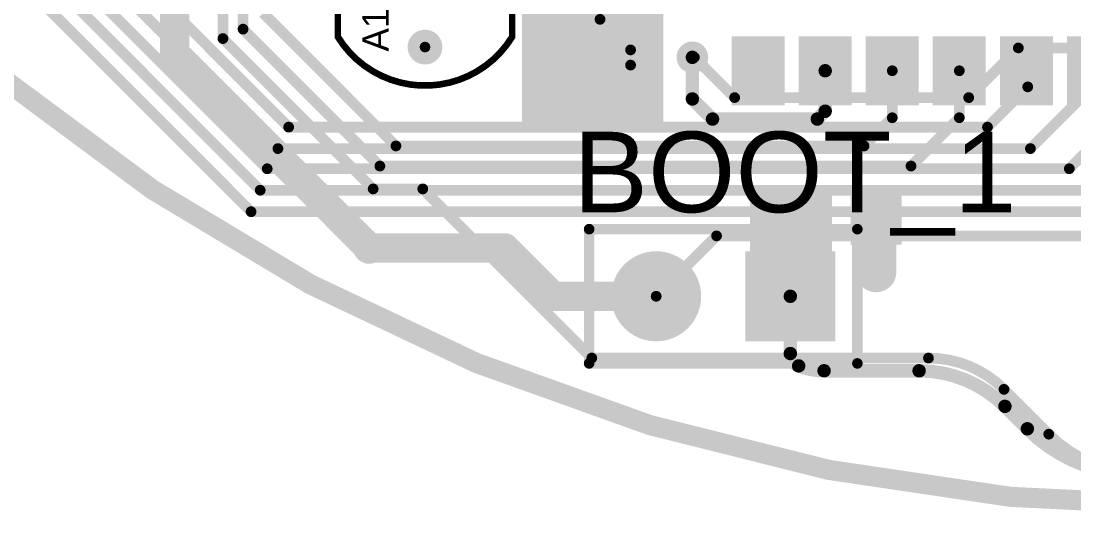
# Model space of a CAD drawing. Header units: millimetres. Extents: x -1.41 to 1.41, y -0.13 to 2.68.
# Drawn here: x -0.875 to -0.09, y -0.126 to 0.243 of the extents above; entities that cross this region are included whole.
import ezdxf

# ---------------------------------------------------------------- set-up
doc = ezdxf.new("R2010")
doc.units = ezdxf.units.MM
doc.header["$MEASUREMENT"] = 0
for name, color, linetype in [('BottomLayer', 5, 'Continuous'), ('BottomPaste', 16, 'Continuous'), ('BottomSolder', 6, 'Continuous'), ('Mechanical2', 216, 'Continuous'), ('MultiLayer', 9, 'Continuous'), ('PadHoleLayer', 156, 'Continuous'), ('TopLayer', 1, 'Continuous'), ('TopOverlay', 2, 'Continuous'), ('TopPaste', 8, 'Continuous'), ('TopSolder', 216, 'Continuous'), ('ViaHoleLayer', 16, 'Continuous')]:
    doc.layers.add(name, color=color, linetype=linetype)
doc.styles.add('Arial', font='', dxfattribs={"height": 0.2})
doc.styles.get('Arial').set_extended_font_data('Arial')

# ---------------------------------------------------------------- blocks, each defined once
blk = doc.blocks.new('MC_318FB_41')
at = {"layer": 'BottomLayer'}
h = blk.add_hatch(color=5, dxfattribs=at)
edge = h.paths.add_edge_path()
edge.add_arc((-0.09449, 0.08465), 0.01969, 0, 360)
h = blk.add_hatch(color=5, dxfattribs=at)
edge = h.paths.add_edge_path()
edge.add_arc((0.09449, 0.08465), 0.01969, 0, 360)
h = blk.add_hatch(color=5, dxfattribs=at)
edge = h.paths.add_edge_path()
edge.add_arc((-0.09449, -0.08465), 0.01969, 0, 360)
h = blk.add_hatch(color=5, dxfattribs=at)
edge = h.paths.add_edge_path()
edge.add_arc((0.09449, -0.08465), 0.01969, 0, 360)
at = {"layer": 'BottomSolder'}
h = blk.add_hatch(color=6, dxfattribs=at)
edge = h.paths.add_edge_path()
edge.add_arc((-0.09449, 0.08465), 0.02369, 0, 360)
h = blk.add_hatch(color=6, dxfattribs=at)
edge = h.paths.add_edge_path()
edge.add_arc((0.09449, 0.08465), 0.02369, 0, 360)
h = blk.add_hatch(color=6, dxfattribs=at)
edge = h.paths.add_edge_path()
edge.add_arc((-0.14764, 0), 0.004, 0, 360)
h = blk.add_hatch(color=6, dxfattribs=at)
edge = h.paths.add_edge_path()
edge.add_arc((0.14764, 0), 0.004, 0, 360)
h = blk.add_hatch(color=6, dxfattribs=at)
edge = h.paths.add_edge_path()
edge.add_arc((-0.09449, -0.08465), 0.02369, 0, 360)
h = blk.add_hatch(color=6, dxfattribs=at)
edge = h.paths.add_edge_path()
edge.add_arc((0.09449, -0.08465), 0.02369, 0, 360)
at = {"layer": 'MultiLayer'}
h = blk.add_hatch(color=9, dxfattribs=at)
edge = h.paths.add_edge_path()
edge.add_arc((-0.09449, 0.08465), 0.01969, 0, 360)
h = blk.add_hatch(color=9, dxfattribs=at)
edge = h.paths.add_edge_path()
edge.add_arc((0.09449, 0.08465), 0.01969, 0, 360)
h = blk.add_hatch(color=9, dxfattribs=at)
edge = h.paths.add_edge_path()
edge.add_arc((-0.09449, -0.08465), 0.01969, 0, 360)
h = blk.add_hatch(color=9, dxfattribs=at)
edge = h.paths.add_edge_path()
edge.add_arc((0.09449, -0.08465), 0.01969, 0, 360)
at = {"layer": 'PadHoleLayer'}
h = blk.add_hatch(color=156, dxfattribs=at)
edge = h.paths.add_edge_path()
edge.add_arc((-0.09449, 0.08465), 0.01378, 0, 360)
h = blk.add_hatch(color=156, dxfattribs=at)
edge = h.paths.add_edge_path()
edge.add_arc((0.09449, 0.08465), 0.01378, 0, 360)
h = blk.add_hatch(color=156, dxfattribs=at)
edge = h.paths.add_edge_path()
edge.add_arc((-0.14764, 0), 0.01299, 0, 360)
h = blk.add_hatch(color=156, dxfattribs=at)
edge = h.paths.add_edge_path()
edge.add_arc((0.13937, 0), 0.01142, 90, 270)
edge.add_line((0.13937, -0.01142), (0.15591, -0.01142))
edge.add_arc((0.15591, 0), 0.01142, 270, 450)
edge.add_line((0.15591, 0.01142), (0.13937, 0.01142))
h = blk.add_hatch(color=156, dxfattribs=at)
edge = h.paths.add_edge_path()
edge.add_arc((-0.09449, -0.08465), 0.01378, 0, 360)
h = blk.add_hatch(color=156, dxfattribs=at)
edge = h.paths.add_edge_path()
edge.add_arc((0.09449, -0.08465), 0.01378, 0, 360)
at = {"layer": 'TopLayer'}
h = blk.add_hatch(color=1, dxfattribs=at)
edge = h.paths.add_edge_path()
edge.add_arc((-0.09449, 0.08465), 0.01969, 0, 360)
h = blk.add_hatch(color=1, dxfattribs=at)
edge = h.paths.add_edge_path()
edge.add_arc((0.09449, 0.08465), 0.01969, 0, 360)
for points in [[(-0.11417, 0.04803), (-0.10236, 0.04803), (-0.10236, 0.00866), (-0.11417, 0.00866)], [(-0.09449, 0.04803), (-0.08268, 0.04803), (-0.08268, 0.00866), (-0.09449, 0.00866)], [(-0.0748, 0.04803), (-0.06299, 0.04803), (-0.06299, 0.00866), (-0.0748, 0.00866)], [(-0.05512, 0.04803), (-0.04331, 0.04803), (-0.04331, 0.00866), (-0.05512, 0.00866)], [(-0.03543, 0.04803), (-0.02362, 0.04803), (-0.02362, 0.00866), (-0.03543, 0.00866)], [(-0.01575, 0.04803), (-0.00394, 0.04803), (-0.00394, 0.00866), (-0.01575, 0.00866)], [(0.00394, 0.04803), (0.01575, 0.04803), (0.01575, 0.00866), (0.00394, 0.00866)], [(0.02362, 0.04803), (0.03543, 0.04803), (0.03543, 0.00866), (0.02362, 0.00866)], [(0.04331, 0.04803), (0.05512, 0.04803), (0.05512, 0.00866), (0.04331, 0.00866)], [(0.06299, 0.04803), (0.0748, 0.04803), (0.0748, 0.00866), (0.06299, 0.00866)], [(0.08268, 0.04803), (0.09449, 0.04803), (0.09449, 0.00866), (0.08268, 0.00866)], [(0.10236, 0.04803), (0.11417, 0.04803), (0.11417, 0.00866), (0.10236, 0.00866)], [(-0.11417, -0.00866), (-0.10236, -0.00866), (-0.10236, -0.04803), (-0.11417, -0.04803)], [(-0.09449, -0.00866), (-0.08268, -0.00866), (-0.08268, -0.04803), (-0.09449, -0.04803)], [(-0.0748, -0.00866), (-0.06299, -0.00866), (-0.06299, -0.04803), (-0.0748, -0.04803)], [(-0.05512, -0.00866), (-0.04331, -0.00866), (-0.04331, -0.04803), (-0.05512, -0.04803)], [(-0.03543, -0.00866), (-0.02362, -0.00866), (-0.02362, -0.04803), (-0.03543, -0.04803)], [(-0.01575, -0.00866), (-0.00394, -0.00866), (-0.00394, -0.04803), (-0.01575, -0.04803)], [(0.00394, -0.00866), (0.01575, -0.00866), (0.01575, -0.04803), (0.00394, -0.04803)], [(0.02362, -0.00866), (0.03543, -0.00866), (0.03543, -0.04803), (0.02362, -0.04803)], [(0.04331, -0.00866), (0.05512, -0.00866), (0.05512, -0.04803), (0.04331, -0.04803)], [(0.06299, -0.00866), (0.0748, -0.00866), (0.0748, -0.04803), (0.06299, -0.04803)], [(0.08268, -0.00866), (0.09449, -0.00866), (0.09449, -0.04803), (0.08268, -0.04803)], [(0.10236, -0.00866), (0.11417, -0.00866), (0.11417, -0.04803), (0.10236, -0.04803)]]:
    blk.add_hatch(color=1, dxfattribs=at).paths.add_polyline_path(points)
h = blk.add_hatch(color=1, dxfattribs=at)
edge = h.paths.add_edge_path()
edge.add_arc((-0.09449, -0.08465), 0.01969, 0, 360)
h = blk.add_hatch(color=1, dxfattribs=at)
edge = h.paths.add_edge_path()
edge.add_arc((0.09449, -0.08465), 0.01969, 0, 360)
at = {"layer": 'TopPaste'}
for points in [[(-0.11417, 0.04803), (-0.10236, 0.04803), (-0.10236, 0.00866), (-0.11417, 0.00866)], [(-0.09449, 0.04803), (-0.08268, 0.04803), (-0.08268, 0.00866), (-0.09449, 0.00866)], [(-0.0748, 0.04803), (-0.06299, 0.04803), (-0.06299, 0.00866), (-0.0748, 0.00866)], [(-0.05512, 0.04803), (-0.04331, 0.04803), (-0.04331, 0.00866), (-0.05512, 0.00866)], [(-0.03543, 0.04803), (-0.02362, 0.04803), (-0.02362, 0.00866), (-0.03543, 0.00866)], [(-0.01575, 0.04803), (-0.00394, 0.04803), (-0.00394, 0.00866), (-0.01575, 0.00866)], [(0.00394, 0.04803), (0.01575, 0.04803), (0.01575, 0.00866), (0.00394, 0.00866)], [(0.02362, 0.04803), (0.03543, 0.04803), (0.03543, 0.00866), (0.02362, 0.00866)], [(0.04331, 0.04803), (0.05512, 0.04803), (0.05512, 0.00866), (0.04331, 0.00866)], [(0.06299, 0.04803), (0.0748, 0.04803), (0.0748, 0.00866), (0.06299, 0.00866)], [(0.08268, 0.04803), (0.09449, 0.04803), (0.09449, 0.00866), (0.08268, 0.00866)], [(0.10236, 0.04803), (0.11417, 0.04803), (0.11417, 0.00866), (0.10236, 0.00866)], [(-0.11417, -0.00866), (-0.10236, -0.00866), (-0.10236, -0.04803), (-0.11417, -0.04803)], [(-0.09449, -0.00866), (-0.08268, -0.00866), (-0.08268, -0.04803), (-0.09449, -0.04803)], [(-0.0748, -0.00866), (-0.06299, -0.00866), (-0.06299, -0.04803), (-0.0748, -0.04803)], [(-0.05512, -0.00866), (-0.04331, -0.00866), (-0.04331, -0.04803), (-0.05512, -0.04803)], [(-0.03543, -0.00866), (-0.02362, -0.00866), (-0.02362, -0.04803), (-0.03543, -0.04803)], [(-0.01575, -0.00866), (-0.00394, -0.00866), (-0.00394, -0.04803), (-0.01575, -0.04803)], [(0.00394, -0.00866), (0.01575, -0.00866), (0.01575, -0.04803), (0.00394, -0.04803)], [(0.02362, -0.00866), (0.03543, -0.00866), (0.03543, -0.04803), (0.02362, -0.04803)], [(0.04331, -0.00866), (0.05512, -0.00866), (0.05512, -0.04803), (0.04331, -0.04803)], [(0.06299, -0.00866), (0.0748, -0.00866), (0.0748, -0.04803), (0.06299, -0.04803)], [(0.08268, -0.00866), (0.09449, -0.00866), (0.09449, -0.04803), (0.08268, -0.04803)], [(0.10236, -0.00866), (0.11417, -0.00866), (0.11417, -0.04803), (0.10236, -0.04803)]]:
    blk.add_hatch(color=8, dxfattribs=at).paths.add_polyline_path(points)
at = {"layer": 'TopSolder'}
h = blk.add_hatch(color=216, dxfattribs=at)
edge = h.paths.add_edge_path()
edge.add_arc((-0.09449, 0.08465), 0.02369, 0, 360)
h = blk.add_hatch(color=216, dxfattribs=at)
edge = h.paths.add_edge_path()
edge.add_arc((0.09449, 0.08465), 0.02369, 0, 360)
for points in [[(-0.11817, 0.05203), (-0.09836, 0.05203), (-0.09836, 0.00466), (-0.11817, 0.00466)], [(-0.09849, 0.05203), (-0.07868, 0.05203), (-0.07868, 0.00466), (-0.09849, 0.00466)], [(-0.0788, 0.05203), (-0.05899, 0.05203), (-0.05899, 0.00466), (-0.0788, 0.00466)], [(-0.05912, 0.05203), (-0.03931, 0.05203), (-0.03931, 0.00466), (-0.05912, 0.00466)], [(-0.03943, 0.05203), (-0.01962, 0.05203), (-0.01962, 0.00466), (-0.03943, 0.00466)], [(-0.01975, 0.05203), (0.00006, 0.05203), (0.00006, 0.00466), (-0.01975, 0.00466)], [(-0.00006, 0.05203), (0.01975, 0.05203), (0.01975, 0.00466), (-0.00006, 0.00466)], [(0.01962, 0.05203), (0.03943, 0.05203), (0.03943, 0.00466), (0.01962, 0.00466)], [(0.03931, 0.05203), (0.05912, 0.05203), (0.05912, 0.00466), (0.03931, 0.00466)], [(0.05899, 0.05203), (0.0788, 0.05203), (0.0788, 0.00466), (0.05899, 0.00466)], [(0.07868, 0.05203), (0.09849, 0.05203), (0.09849, 0.00466), (0.07868, 0.00466)], [(0.09836, 0.05203), (0.11817, 0.05203), (0.11817, 0.00466), (0.09836, 0.00466)], [(-0.11817, -0.00466), (-0.09836, -0.00466), (-0.09836, -0.05203), (-0.11817, -0.05203)], [(-0.09849, -0.00466), (-0.07868, -0.00466), (-0.07868, -0.05203), (-0.09849, -0.05203)], [(-0.0788, -0.00466), (-0.05899, -0.00466), (-0.05899, -0.05203), (-0.0788, -0.05203)], [(-0.05912, -0.00466), (-0.03931, -0.00466), (-0.03931, -0.05203), (-0.05912, -0.05203)], [(-0.03943, -0.00466), (-0.01962, -0.00466), (-0.01962, -0.05203), (-0.03943, -0.05203)], [(-0.01975, -0.00466), (0.00006, -0.00466), (0.00006, -0.05203), (-0.01975, -0.05203)], [(-0.00006, -0.00466), (0.01975, -0.00466), (0.01975, -0.05203), (-0.00006, -0.05203)], [(0.01962, -0.00466), (0.03943, -0.00466), (0.03943, -0.05203), (0.01962, -0.05203)], [(0.03931, -0.00466), (0.05912, -0.00466), (0.05912, -0.05203), (0.03931, -0.05203)], [(0.05899, -0.00466), (0.0788, -0.00466), (0.0788, -0.05203), (0.05899, -0.05203)], [(0.07868, -0.00466), (0.09849, -0.00466), (0.09849, -0.05203), (0.07868, -0.05203)], [(0.09836, -0.00466), (0.11817, -0.00466), (0.11817, -0.05203), (0.09836, -0.05203)]]:
    blk.add_hatch(color=216, dxfattribs=at).paths.add_polyline_path(points)
h = blk.add_hatch(color=216, dxfattribs=at)
edge = h.paths.add_edge_path()
edge.add_arc((-0.14764, 0), 0.004, 0, 360)
h = blk.add_hatch(color=216, dxfattribs=at)
edge = h.paths.add_edge_path()
edge.add_arc((0.14764, 0), 0.004, 0, 360)
h = blk.add_hatch(color=216, dxfattribs=at)
edge = h.paths.add_edge_path()
edge.add_arc((-0.09449, -0.08465), 0.02369, 0, 360)
h = blk.add_hatch(color=216, dxfattribs=at)
edge = h.paths.add_edge_path()
edge.add_arc((0.09449, -0.08465), 0.02369, 0, 360)
at = {"layer": 'TopOverlay', "const_width": 0.00492}
for points in [[(-0.14, -0.065, -0.558791), (-0.14, 0.065)], [(0.145, 0.065, -0.523952), (0.145, -0.065)]]:
    blk.add_lwpolyline(points, format="xyb", dxfattribs=at)
for points in [[(-0.14, 0.06501), (0.145, 0.06501)], [(-0.14, -0.06499), (0.145, -0.06499)]]:
    blk.add_lwpolyline(points, dxfattribs=at)
at = {"layer": 'TopOverlay', "const_width": 0.00246}
for points in [[(-0.14123, 0.06501, 1), (-0.13877, 0.06501, 1)], [(-0.14123, 0.065, 1), (-0.13877, 0.065, 1)], [(0.14377, 0.06501, 1), (0.14623, 0.06501, 1)], [(0.14377, 0.065, 1), (0.14623, 0.065, 1)], [(-0.14123, -0.06499, 1), (-0.13877, -0.06499, 1)], [(-0.14123, -0.065, 1), (-0.13877, -0.065, 1)], [(0.14377, -0.06499, 1), (0.14623, -0.06499, 1)], [(0.14377, -0.065, 1), (0.14623, -0.065, 1)]]:
    blk.add_lwpolyline(points, format="xyb", close=True, dxfattribs=at)
at = {"layer": 'TopOverlay'}
for s, p in [('A1', (-0.151, 0.027)), ('B1', (0.126, -0.04))]:
    blk.add_text(s, height=0.019685, dxfattribs=at).set_placement(p)
blk = doc.blocks.new('HDR1X2_73')
at = {"layer": 'BottomLayer'}
blk.add_hatch(color=5, dxfattribs=at).paths.add_polyline_path([(-0.02953, 0.02953), (0.02953, 0.02953), (0.02953, -0.02953), (-0.02953, -0.02953)])
h = blk.add_hatch(color=5, dxfattribs=at)
edge = h.paths.add_edge_path()
edge.add_arc((0.1, 0), 0.02953, 0, 360)
at = {"layer": 'BottomSolder'}
blk.add_hatch(color=6, dxfattribs=at).paths.add_polyline_path([(-0.03353, 0.03353), (0.03353, 0.03353), (0.03353, -0.03353), (-0.03353, -0.03353)])
h = blk.add_hatch(color=6, dxfattribs=at)
edge = h.paths.add_edge_path()
edge.add_arc((0.1, 0), 0.03353, 0, 360)
at = {"layer": 'MultiLayer'}
blk.add_hatch(color=9, dxfattribs=at).paths.add_polyline_path([(-0.02953, 0.02953), (0.02953, 0.02953), (0.02953, -0.02953), (-0.02953, -0.02953)])
h = blk.add_hatch(color=9, dxfattribs=at)
edge = h.paths.add_edge_path()
edge.add_arc((0.1, 0), 0.02953, 0, 360)
at = {"layer": 'PadHoleLayer'}
h = blk.add_hatch(color=156, dxfattribs=at)
edge = h.paths.add_edge_path()
edge.add_arc((0, 0), 0.01772, 0, 360)
h = blk.add_hatch(color=156, dxfattribs=at)
edge = h.paths.add_edge_path()
edge.add_arc((0.1, 0), 0.01772, 0, 360)
at = {"layer": 'TopLayer'}
blk.add_hatch(color=1, dxfattribs=at).paths.add_polyline_path([(-0.02953, 0.02953), (0.02953, 0.02953), (0.02953, -0.02953), (-0.02953, -0.02953)])
h = blk.add_hatch(color=1, dxfattribs=at)
edge = h.paths.add_edge_path()
edge.add_arc((0.1, 0), 0.02953, 0, 360)
at = {"layer": 'TopSolder'}
blk.add_hatch(color=216, dxfattribs=at).paths.add_polyline_path([(-0.03353, 0.03353), (0.03353, 0.03353), (0.03353, -0.03353), (-0.03353, -0.03353)])
h = blk.add_hatch(color=216, dxfattribs=at)
edge = h.paths.add_edge_path()
edge.add_arc((0.1, 0), 0.03353, 0, 360)
at = {"layer": 'TopOverlay', "const_width": 0.00787}
for points in [[(-0.05, 0.05), (-0.05, -0.05)], [(0.15, 0.05), (-0.05, 0.05)], [(0.15, 0.05), (0.15, -0.05)], [(0.15, -0.05), (-0.05, -0.05)]]:
    blk.add_lwpolyline(points, dxfattribs=at)
at = {"layer": 'TopOverlay', "const_width": 0.00394}
for points in [[(-0.05197, 0.05, 1), (-0.04803, 0.05, 1)], [(-0.05197, 0.05, 1), (-0.04803, 0.05, 1)], [(0.14803, 0.05, 1), (0.15197, 0.05, 1)], [(0.14803, 0.05, 1), (0.15197, 0.05, 1)], [(-0.05197, -0.05, 1), (-0.04803, -0.05, 1)], [(-0.05197, -0.05, 1), (-0.04803, -0.05, 1)], [(0.14803, -0.05, 1), (0.15197, -0.05, 1)], [(0.14803, -0.05, 1), (0.15197, -0.05, 1)]]:
    blk.add_lwpolyline(points, format="xyb", close=True, dxfattribs=at)
blk = doc.blocks.new('M55_7012642R_B_125')
at = {"layer": 'BottomLayer'}
for points in [[(0.37461, 0.14961), (0.42185, 0.14961), (0.42185, 0.04331), (0.37461, 0.04331)], [(0.06575, 0.08661), (0.03425, 0.08661), (0.03425, 0.12992), (0.06575, 0.12992)], [(0.11575, 0.08661), (0.08425, 0.08661), (0.08425, 0.12992), (0.11575, 0.12992)], [(0.16575, 0.08661), (0.13425, 0.08661), (0.13425, 0.12992), (0.16575, 0.12992)], [(0.21575, 0.08661), (0.18425, 0.08661), (0.18425, 0.12992), (0.21575, 0.12992)], [(0.26575, 0.08661), (0.23425, 0.08661), (0.23425, 0.12992), (0.26575, 0.12992)], [(0.31575, 0.08661), (0.28425, 0.08661), (0.28425, 0.12992), (0.31575, 0.12992)]]:
    blk.add_hatch(color=5, dxfattribs=at).paths.add_polyline_path(points)
at = {"layer": 'BottomPaste'}
for points in [[(0.37461, 0.14961), (0.42185, 0.14961), (0.42185, 0.04331), (0.37461, 0.04331)], [(0.06575, 0.08661), (0.03425, 0.08661), (0.03425, 0.12992), (0.06575, 0.12992)], [(0.11575, 0.08661), (0.08425, 0.08661), (0.08425, 0.12992), (0.11575, 0.12992)], [(0.16575, 0.08661), (0.13425, 0.08661), (0.13425, 0.12992), (0.16575, 0.12992)], [(0.21575, 0.08661), (0.18425, 0.08661), (0.18425, 0.12992), (0.21575, 0.12992)], [(0.26575, 0.08661), (0.23425, 0.08661), (0.23425, 0.12992), (0.26575, 0.12992)], [(0.31575, 0.08661), (0.28425, 0.08661), (0.28425, 0.12992), (0.31575, 0.12992)]]:
    blk.add_hatch(color=16, dxfattribs=at).paths.add_polyline_path(points)
at = {"layer": 'BottomSolder'}
for points in [[(0.37061, 0.15361), (0.42585, 0.15361), (0.42585, 0.03931), (0.37061, 0.03931)], [(0.06975, 0.08261), (0.03025, 0.08261), (0.03025, 0.13392), (0.06975, 0.13392)], [(0.11975, 0.08261), (0.08025, 0.08261), (0.08025, 0.13392), (0.11975, 0.13392)], [(0.16975, 0.08261), (0.13025, 0.08261), (0.13025, 0.13392), (0.16975, 0.13392)], [(0.21975, 0.08261), (0.18025, 0.08261), (0.18025, 0.13392), (0.21975, 0.13392)], [(0.26975, 0.08261), (0.23025, 0.08261), (0.23025, 0.13392), (0.26975, 0.13392)], [(0.31975, 0.08261), (0.28025, 0.08261), (0.28025, 0.13392), (0.31975, 0.13392)]]:
    blk.add_hatch(color=6, dxfattribs=at).paths.add_polyline_path(points)
blk = doc.blocks.new('R__0603_B_158')
at = {"layer": 'BottomLayer'}
for points in [[(-0.045, -0.0175), (-0.045, 0.0175), (-0.015, 0.0175), (-0.015, -0.0175)], [(0.015, -0.0175), (0.015, 0.0175), (0.045, 0.0175), (0.045, -0.0175)]]:
    blk.add_hatch(color=5, dxfattribs=at).paths.add_polyline_path(points)
at = {"layer": 'BottomPaste'}
for points in [[(-0.045, -0.0175), (-0.045, 0.0175), (-0.015, 0.0175), (-0.015, -0.0175)], [(0.015, -0.0175), (0.015, 0.0175), (0.045, 0.0175), (0.045, -0.0175)]]:
    blk.add_hatch(color=16, dxfattribs=at).paths.add_polyline_path(points)
at = {"layer": 'BottomSolder'}
for points in [[(-0.049, -0.0215), (-0.049, 0.0215), (-0.011, 0.0215), (-0.011, -0.0215)], [(0.011, -0.0215), (0.011, 0.0215), (0.049, 0.0215), (0.049, -0.0215)]]:
    blk.add_hatch(color=6, dxfattribs=at).paths.add_polyline_path(points)

msp = doc.modelspace()

# ---------------------------------------------------------------- hatches: boundary and pattern name
at = {"layer": 'BottomLayer'}
for points in [[(-0.476, 0.163), (-0.4, 0.163), (-0.4, 0.271), (-0.476, 0.271)], [(-0.501, 0.163), (-0.466, 0.163), (-0.466, 0.255), (-0.501, 0.255)], [(-0.331, 0.009), (-0.27, 0.009), (-0.27, 0.119), (-0.331, 0.119)]]:
    msp.add_hatch(color=5, dxfattribs=at).paths.add_polyline_path(points)
h = msp.add_hatch(color=5, dxfattribs=at)
edge = h.paths.add_edge_path()
edge.add_arc((-0.374, 0.216), 0.01181, 0, 360)
h = msp.add_hatch(color=5, dxfattribs=at)
edge = h.paths.add_edge_path()
edge.add_arc((-0.326, 0.21), 0.01181, 0, 360)
h = msp.add_hatch(color=5, dxfattribs=at)
edge = h.paths.add_edge_path()
edge.add_arc((-0.124, 0.194), 0.01181, 0, 360)
h = msp.add_hatch(color=5, dxfattribs=at)
edge = h.paths.add_edge_path()
edge.add_arc((-0.615, 0.074), 0.01181, 0, 360)
h = msp.add_hatch(color=5, dxfattribs=at)
edge = h.paths.add_edge_path()
edge.add_arc((-0.237, 0.056), 0.01181, 0, 360)
at = {"layer": 'BottomSolder'}
h = msp.add_hatch(color=6, dxfattribs=at)
edge = h.paths.add_edge_path()
edge.add_arc((-0.374, 0.216), 0.00591, 0, 360)
h = msp.add_hatch(color=6, dxfattribs=at)
edge = h.paths.add_edge_path()
edge.add_arc((-0.326, 0.21), 0.00591, 0, 360)
h = msp.add_hatch(color=6, dxfattribs=at)
edge = h.paths.add_edge_path()
edge.add_arc((-0.124, 0.194), 0.00591, 0, 360)
h = msp.add_hatch(color=6, dxfattribs=at)
edge = h.paths.add_edge_path()
edge.add_arc((-0.615, 0.074), 0.00591, 0, 360)
h = msp.add_hatch(color=6, dxfattribs=at)
edge = h.paths.add_edge_path()
edge.add_arc((-0.237, 0.056), 0.00591, 0, 360)
at = {"layer": 'TopLayer'}
h = msp.add_hatch(color=1, dxfattribs=at)
edge = h.paths.add_edge_path()
edge.add_arc((-0.374, 0.216), 0.01181, 0, 360)
h = msp.add_hatch(color=1, dxfattribs=at)
edge = h.paths.add_edge_path()
edge.add_arc((-0.326, 0.21), 0.01181, 0, 360)
h = msp.add_hatch(color=1, dxfattribs=at)
edge = h.paths.add_edge_path()
edge.add_arc((-0.124, 0.194), 0.01181, 0, 360)
h = msp.add_hatch(color=1, dxfattribs=at)
edge = h.paths.add_edge_path()
edge.add_arc((-0.615, 0.074), 0.01181, 0, 360)
h = msp.add_hatch(color=1, dxfattribs=at)
edge = h.paths.add_edge_path()
edge.add_arc((-0.237, 0.056), 0.01181, 0, 360)
at = {"layer": 'TopSolder'}
h = msp.add_hatch(color=216, dxfattribs=at)
edge = h.paths.add_edge_path()
edge.add_arc((-0.374, 0.216), 0.00591, 0, 360)
h = msp.add_hatch(color=216, dxfattribs=at)
edge = h.paths.add_edge_path()
edge.add_arc((-0.326, 0.21), 0.00591, 0, 360)
h = msp.add_hatch(color=216, dxfattribs=at)
edge = h.paths.add_edge_path()
edge.add_arc((-0.124, 0.194), 0.00591, 0, 360)
h = msp.add_hatch(color=216, dxfattribs=at)
edge = h.paths.add_edge_path()
edge.add_arc((-0.615, 0.074), 0.00591, 0, 360)
h = msp.add_hatch(color=216, dxfattribs=at)
edge = h.paths.add_edge_path()
edge.add_arc((-0.237, 0.056), 0.00591, 0, 360)
at = {"layer": 'ViaHoleLayer'}
h = msp.add_hatch(color=16, dxfattribs=at)
edge = h.paths.add_edge_path()
edge.add_arc((-0.374, 0.216), 0.00591, 0, 360)
h = msp.add_hatch(color=16, dxfattribs=at)
edge = h.paths.add_edge_path()
edge.add_arc((-0.326, 0.21), 0.00591, 0, 360)
h = msp.add_hatch(color=16, dxfattribs=at)
edge = h.paths.add_edge_path()
edge.add_arc((-0.124, 0.194), 0.00591, 0, 360)
h = msp.add_hatch(color=16, dxfattribs=at)
edge = h.paths.add_edge_path()
edge.add_arc((-0.615, 0.074), 0.00591, 0, 360)
h = msp.add_hatch(color=16, dxfattribs=at)
edge = h.paths.add_edge_path()
edge.add_arc((-0.237, 0.056), 0.00591, 0, 360)

# ---------------------------------------------------------------- linework, layer by layer
at = {"layer": 'BottomLayer'}
for points, const_width in [([(-0.724, 0.23), (-0.724, 0.638)], 0.008), ([(-0.709, 0.237), (-0.709, 0.371)], 0.008), ([(-0.76, 0.219), (-0.76, 0.305)], 0.022), ([(-0.694, 0.249), (-0.595, 0.15)], 0.008), ([(-0.44285, 0.2443), (-0.42009, 0.22153)], 0.008), ([(-0.709, 0.237), (-0.607, 0.135)], 0.008), ([(-0.76, 0.219), (-0.615, 0.074)], 0.022), ([(-0.724, 0.23), (-0.612, 0.118)], 0.008), ([(-0.42009, 0.21022), (-0.42009, 0.22153)], 0.008), ([(-0.374, 0.185), (-0.374, 0.216)], 0.01), ([(-0.275, 0.17586), (-0.275, 0.20599)], 0.01), ([(-0.225, 0.171), (-0.225, 0.20599)], 0.008), ([(-0.175, 0.171), (-0.175, 0.20599)], 0.008), ([(-0.374, 0.185), (-0.359, 0.17)], 0.01), ([(-0.28086, 0.17), (-0.275, 0.17586)], 0.01), ([(-0.359, 0.17), (-0.28086, 0.17)], 0.01), ([(-0.246, 0.15), (-0.225, 0.171)], 0.008), ([(-0.211, 0.135), (-0.175, 0.171)], 0.008), ([(-0.595, 0.15), (-0.246, 0.15)], 0.008), ([(-0.607, 0.135), (-0.211, 0.135)], 0.008), ([(-0.612, 0.118), (-0.575, 0.118)], 0.008), ([(-0.575, 0.118), (-0.449, -0.008)], 0.008), ([(-0.237, 0.056), (-0.237, 0.098)], 0.03), ([(-0.449, -0.008), (-0.198, -0.008)], 0.008), ([(-0.14167, -0.03133), (-0.10829, -0.06471)], 0.008)]:
    msp.add_lwpolyline(points, dxfattribs=dict(at, const_width=const_width))
for points, const_width in [([(-0.44485, 0.2443, 1), (-0.44085, 0.2443, 1)], 0.004), ([(-0.711, 0.237, 1), (-0.707, 0.237, 1)], 0.004), ([(-0.711, 0.237, 1), (-0.707, 0.237, 1)], 0.004), ([(-0.7655, 0.219, 1), (-0.7545, 0.219, 1)], 0.011), ([(-0.7655, 0.219, 1), (-0.7545, 0.219, 1)], 0.011), ([(-0.726, 0.23, 1), (-0.722, 0.23, 1)], 0.004), ([(-0.726, 0.23, 1), (-0.722, 0.23, 1)], 0.004), ([(-0.42209, 0.22153, 1), (-0.41809, 0.22153, 1)], 0.004), ([(-0.42209, 0.22153, 1), (-0.41809, 0.22153, 1)], 0.004), ([(-0.3765, 0.216, 1), (-0.3715, 0.216, 1)], 0.005), ([(-0.42209, 0.21022, 1), (-0.41809, 0.21022, 1)], 0.004), ([(-0.2775, 0.20599, 1), (-0.2725, 0.20599, 1)], 0.005), ([(-0.227, 0.20599, 1), (-0.223, 0.20599, 1)], 0.004), ([(-0.177, 0.20599, 1), (-0.173, 0.20599, 1)], 0.004), ([(-0.3765, 0.185, 1), (-0.3715, 0.185, 1)], 0.005), ([(-0.3765, 0.185, 1), (-0.3715, 0.185, 1)], 0.005), ([(-0.2775, 0.17586, 1), (-0.2725, 0.17586, 1)], 0.005), ([(-0.2775, 0.17586, 1), (-0.2725, 0.17586, 1)], 0.005), ([(-0.3615, 0.17, 1), (-0.3565, 0.17, 1)], 0.005), ([(-0.3615, 0.17, 1), (-0.3565, 0.17, 1)], 0.005), ([(-0.28336, 0.17, 1), (-0.27836, 0.17, 1)], 0.005), ([(-0.28336, 0.17, 1), (-0.27836, 0.17, 1)], 0.005), ([(-0.227, 0.171, 1), (-0.223, 0.171, 1)], 0.004), ([(-0.227, 0.171, 1), (-0.223, 0.171, 1)], 0.004), ([(-0.177, 0.171, 1), (-0.173, 0.171, 1)], 0.004), ([(-0.177, 0.171, 1), (-0.173, 0.171, 1)], 0.004), ([(-0.597, 0.15, 1), (-0.593, 0.15, 1)], 0.004), ([(-0.597, 0.15, 1), (-0.593, 0.15, 1)], 0.004), ([(-0.248, 0.15, 1), (-0.244, 0.15, 1)], 0.004), ([(-0.248, 0.15, 1), (-0.244, 0.15, 1)], 0.004), ([(-0.609, 0.135, 1), (-0.605, 0.135, 1)], 0.004), ([(-0.609, 0.135, 1), (-0.605, 0.135, 1)], 0.004), ([(-0.213, 0.135, 1), (-0.209, 0.135, 1)], 0.004), ([(-0.213, 0.135, 1), (-0.209, 0.135, 1)], 0.004), ([(-0.614, 0.118, 1), (-0.61, 0.118, 1)], 0.004), ([(-0.614, 0.118, 1), (-0.61, 0.118, 1)], 0.004), ([(-0.577, 0.118, 1), (-0.573, 0.118, 1)], 0.004), ([(-0.577, 0.118, 1), (-0.573, 0.118, 1)], 0.004), ([(-0.2445, 0.098, 1), (-0.2295, 0.098, 1)], 0.015), ([(-0.6205, 0.074, 1), (-0.6095, 0.074, 1)], 0.011), ([(-0.2445, 0.056, 1), (-0.2295, 0.056, 1)], 0.015), ([(-0.451, -0.008, 1), (-0.447, -0.008, 1)], 0.004), ([(-0.451, -0.008, 1), (-0.447, -0.008, 1)], 0.004), ([(-0.2, -0.008, 1), (-0.196, -0.008, 1)], 0.004), ([(-0.2, -0.008, 1), (-0.196, -0.008, 1)], 0.004), ([(-0.14367, -0.03133, 1), (-0.13967, -0.03133, 1)], 0.004), ([(-0.14367, -0.03133, 1), (-0.13967, -0.03133, 1)], 0.004), ([(-0.11029, -0.06471, 1), (-0.10629, -0.06471, 1)], 0.004), ([(-0.11029, -0.06471, 1), (-0.10629, -0.06471, 1)], 0.004)]:
    msp.add_lwpolyline(points, format="xyb", close=True, dxfattribs=dict(at, const_width=const_width))
at = {"layer": 'BottomLayer', "const_width": 0.008}
for points in [[(-0.198, -0.008, -0.198912), (-0.14167, -0.03133)], [(-0.03758, -0.094, -0.198912), (-0.10829, -0.06471)]]:
    msp.add_lwpolyline(points, format="xyb", dxfattribs=at)
at = {"layer": 'Mechanical2', "const_width": 0.015}
msp.add_lwpolyline([(1.39764, 1.27953, 1), (-1.39764, 1.27953, 1)], format="xyb", close=True, dxfattribs=at)
at = {"layer": 'TopLayer'}
for points, const_width in [([(-0.88669, 0.28469), (-0.703, 0.101)], 0.008), ([(-0.85, 0.27079), (-0.69621, 0.117)], 0.008), ([(-0.783, 0.272), (-0.675, 0.164)], 0.008), ([(-0.825, 0.267), (-0.691, 0.133)], 0.008), ([(-0.798, 0.263), (-0.683, 0.148)], 0.008), ([(-0.374, 0.216), (-0.3725, 0.216)], 0.008), ([(-0.3725, 0.216), (-0.3425, 0.186)], 0.008), ([(-0.168, 0.186), (-0.131, 0.223)], 0.008), ([(-0.131, 0.223), (0.379, 0.223)], 0.008), ([(-0.154, 0.164), (-0.124, 0.194)], 0.008), ([(-0.122, 0.148), (-0.076, 0.194)], 0.008), ([(-0.3425, 0.186), (-0.168, 0.186)], 0.008), ([(-0.093, 0.133), (-0.035, 0.191)], 0.008), ([(-0.675, 0.164), (-0.154, 0.164)], 0.008), ([(-0.683, 0.148), (-0.122, 0.148)], 0.008), ([(-0.691, 0.133), (-0.093, 0.133)], 0.008), ([(-0.69621, 0.117), (-0.083, 0.117)], 0.008), ([(-0.703, 0.101), (-0.075, 0.101)], 0.008), ([(-0.401, 0.038), (-0.356, 0.083)], 0.008), ([(-0.356, 0.083), (-0.06624, 0.083)], 0.008), ([(-0.615, 0.074), (-0.514, 0.074)], 0.022), ([(-0.514, 0.074), (-0.478, 0.038)], 0.022), ([(-0.478, 0.038), (-0.401, 0.038)], 0.022), ([(-0.301, -0.00465), (-0.301, 0.038)], 0.01), ([(-0.301, -0.00465), (-0.301, -0.00465)], 0.01), ([(-0.27582, -0.0175), (-0.20498, -0.0175)], 0.01), ([(-0.27582, -0.0175), (-0.27582, -0.0175)], 0.01), ([(-0.141, -0.044), (-0.12429, -0.06071)], 0.01)]:
    msp.add_lwpolyline(points, dxfattribs=dict(at, const_width=const_width))
for points, const_width in [([(-0.376, 0.216, 1), (-0.372, 0.216, 1)], 0.004), ([(-0.3745, 0.216, 1), (-0.3705, 0.216, 1)], 0.004), ([(-0.3745, 0.216, 1), (-0.3705, 0.216, 1)], 0.004), ([(-0.133, 0.223, 1), (-0.129, 0.223, 1)], 0.004), ([(-0.133, 0.223, 1), (-0.129, 0.223, 1)], 0.004), ([(-0.126, 0.194, 1), (-0.122, 0.194, 1)], 0.004), ([(-0.3445, 0.186, 1), (-0.3405, 0.186, 1)], 0.004), ([(-0.3445, 0.186, 1), (-0.3405, 0.186, 1)], 0.004), ([(-0.17, 0.186, 1), (-0.166, 0.186, 1)], 0.004), ([(-0.17, 0.186, 1), (-0.166, 0.186, 1)], 0.004), ([(-0.677, 0.164, 1), (-0.673, 0.164, 1)], 0.004), ([(-0.677, 0.164, 1), (-0.673, 0.164, 1)], 0.004), ([(-0.156, 0.164, 1), (-0.152, 0.164, 1)], 0.004), ([(-0.156, 0.164, 1), (-0.152, 0.164, 1)], 0.004), ([(-0.685, 0.148, 1), (-0.681, 0.148, 1)], 0.004), ([(-0.685, 0.148, 1), (-0.681, 0.148, 1)], 0.004), ([(-0.124, 0.148, 1), (-0.12, 0.148, 1)], 0.004), ([(-0.124, 0.148, 1), (-0.12, 0.148, 1)], 0.004), ([(-0.693, 0.133, 1), (-0.689, 0.133, 1)], 0.004), ([(-0.693, 0.133, 1), (-0.689, 0.133, 1)], 0.004), ([(-0.095, 0.133, 1), (-0.091, 0.133, 1)], 0.004), ([(-0.095, 0.133, 1), (-0.091, 0.133, 1)], 0.004), ([(-0.69821, 0.117, 1), (-0.69421, 0.117, 1)], 0.004), ([(-0.69821, 0.117, 1), (-0.69421, 0.117, 1)], 0.004), ([(-0.705, 0.101, 1), (-0.701, 0.101, 1)], 0.004), ([(-0.705, 0.101, 1), (-0.701, 0.101, 1)], 0.004), ([(-0.358, 0.083, 1), (-0.354, 0.083, 1)], 0.004), ([(-0.358, 0.083, 1), (-0.354, 0.083, 1)], 0.004), ([(-0.6205, 0.074, 1), (-0.6095, 0.074, 1)], 0.011), ([(-0.5195, 0.074, 1), (-0.5085, 0.074, 1)], 0.011), ([(-0.5195, 0.074, 1), (-0.5085, 0.074, 1)], 0.011), ([(-0.4835, 0.038, 1), (-0.4725, 0.038, 1)], 0.011), ([(-0.4835, 0.038, 1), (-0.4725, 0.038, 1)], 0.011), ([(-0.4065, 0.038, 1), (-0.3955, 0.038, 1)], 0.011), ([(-0.403, 0.038, 1), (-0.399, 0.038, 1)], 0.004), ([(-0.3035, 0.038, 1), (-0.2985, 0.038, 1)], 0.005), ([(-0.3035, -0.00465, 1), (-0.2985, -0.00465, 1)], 0.005), ([(-0.3035, -0.00465, 1), (-0.2985, -0.00465, 1)], 0.005), ([(-0.3035, -0.00465, 1), (-0.2985, -0.00465, 1)], 0.005), ([(-0.3035, -0.00465, 1), (-0.2985, -0.00465, 1)], 0.005), ([(-0.29728, -0.01385, 1), (-0.29228, -0.01385, 1)], 0.005), ([(-0.29728, -0.01385, 1), (-0.29228, -0.01385, 1)], 0.005), ([(-0.27832, -0.0175, 1), (-0.27332, -0.0175, 1)], 0.005), ([(-0.27832, -0.0175, 1), (-0.27332, -0.0175, 1)], 0.005), ([(-0.27832, -0.0175, 1), (-0.27332, -0.0175, 1)], 0.005), ([(-0.27832, -0.0175, 1), (-0.27332, -0.0175, 1)], 0.005), ([(-0.20748, -0.0175, 1), (-0.20248, -0.0175, 1)], 0.005), ([(-0.20748, -0.0175, 1), (-0.20248, -0.0175, 1)], 0.005), ([(-0.1435, -0.044, 1), (-0.1385, -0.044, 1)], 0.005), ([(-0.1435, -0.044, 1), (-0.1385, -0.044, 1)], 0.005), ([(-0.12679, -0.06071, 1), (-0.12179, -0.06071, 1)], 0.005), ([(-0.12679, -0.06071, 1), (-0.12179, -0.06071, 1)], 0.005)]:
    msp.add_lwpolyline(points, format="xyb", close=True, dxfattribs=dict(at, const_width=const_width))
at = {"layer": 'TopLayer', "const_width": 0.01}
for points in [[(-0.29478, -0.01385, -0.303003), (-0.301, -0.00465)], [(-0.27582, -0.0175, -0.09613), (-0.29478, -0.01385)], [(-0.20498, -0.0175, -0.198912), (-0.141, -0.044)], [(-0.04151, -0.095, -0.198913), (-0.12429, -0.06071)]]:
    msp.add_lwpolyline(points, format="xyb", dxfattribs=at)

# ---------------------------------------------------------------- block references
for name, p, rotation in [('MC_318FB_41', (-0.57334, 0.37127), 90), ('M55_7012642R_B_125', (-0.025, 0.31426), 180), ('HDR1X2_73', (-0.301, 0.038), 180)]:
    msp.add_blockref(name, p, dxfattribs=dict(rotation=rotation))
msp.add_blockref('R__0603_B_158', (-0.267, 0.098))

# ---------------------------------------------------------------- texts
at = {"layer": 'TopOverlay', "style": 'Arial'}
msp.add_text('BOOT_1', height=0.06, rotation=360, dxfattribs=at).set_placement((-0.463, 0.10059))

doc.saveas('drawing.dxf')
